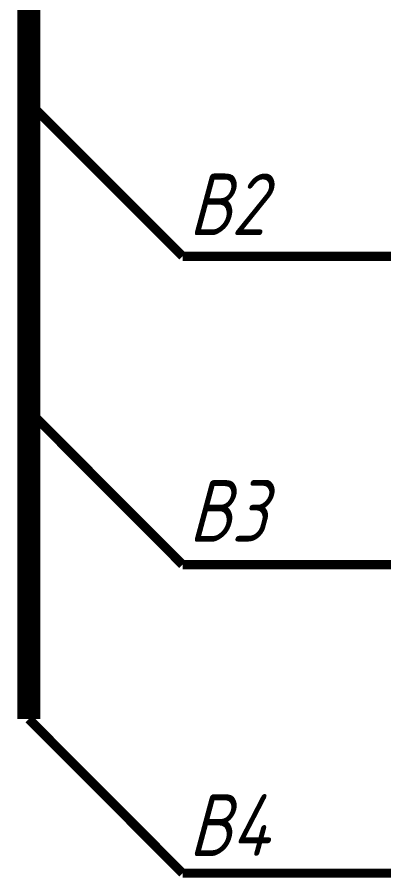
# Model space of a CAD drawing. Extents: x 196 to 1101, y 70 to 664.
# Drawn here: x 516.66 to 528.54, y 421.03 to 448.94 of the extents above; entities that cross this region are included whole.
import ezdxf

# ---------------------------------------------------------------- set-up
doc = ezdxf.new("R2010")
doc.units = 0
doc.header["$MEASUREMENT"] = 0
doc.layers.add('Sheet', color=255, linetype='CONTINUOUS')
doc.styles.add('GOST type A0', font='', dxfattribs={"oblique": 15, "height": 3.5})
doc.styles.get('GOST type A0').set_extended_font_data('GOST type A')

msp = doc.modelspace()

# ---------------------------------------------------------------- linework, layer by layer
at = {"layer": 'Sheet'}
for points, const_width in [([(587, 581.171), (587, 483.683), (517.031, 483.683), (517.031, 466.177), (517.031, 426.178)], 0.749), ([(517.031, 446.169), (522.015, 441.183)], 0.3), ([(527.015, 441.183), (522.015, 441.183), (522.015, 441.183)], 0.3), ([(529.515, 441.183), (527.015, 441.183)], 0.3), ([(517.031, 436.181), (522.015, 431.18)], 0.3), ([(527.015, 431.18), (522.015, 431.18), (522.015, 431.18)], 0.3), ([(529.515, 431.18), (527.015, 431.18)], 0.3), ([(517.031, 426.178), (522.015, 421.176)], 0.3), ([(527.015, 421.176), (522.015, 421.176), (522.015, 421.176)], 0.3), ([(529.515, 421.176), (527.015, 421.176)], 0.3)]:
    msp.add_lwpolyline(points, dxfattribs=dict(at, const_width=const_width))

# ---------------------------------------------------------------- texts
at = {"layer": 'Sheet', "style": 'GOST type A0', "oblique": 15}
for s, p in [('B2', (522.217, 441.867)), ('B3', (522.217, 431.925)), ('B4', (522.217, 421.735))]:
    msp.add_text(s, height=2, dxfattribs=at).set_placement(p)

doc.saveas('drawing.dxf')
